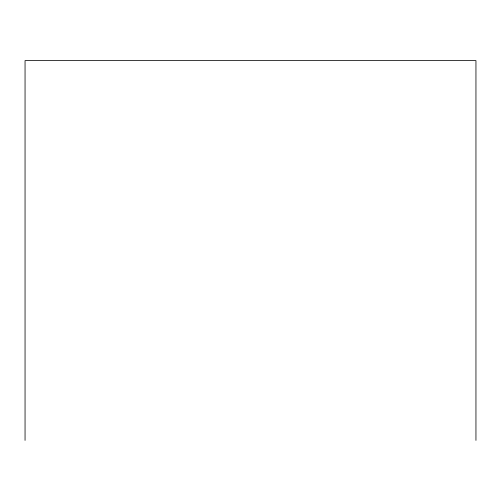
<?xml version="1.0" encoding="UTF-8"?>
<svg xmlns="http://www.w3.org/2000/svg" width="501" height="501" viewBox="0 0 501 501"><rect width="100%" height="100%" fill="white"/><g stroke="black" fill="none" stroke-linecap="round" stroke-linejoin="round"><path stroke-width="0.75" d="M475.95 440.385L475.95 60.615L25.05 60.615L25.05 440.385"/></g></svg>
